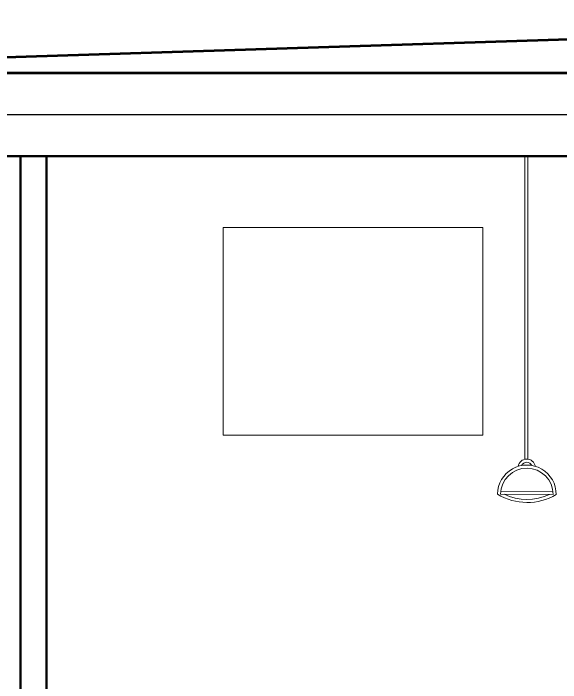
# Model space of a CAD drawing. Header units: metres. Extents: x 29 to 562, y -33 to 369.
# Drawn here: x 453.72 to 458.99, y 115.47 to 121.91 of the extents above; entities that cross this region are included whole.
import ezdxf

# ---------------------------------------------------------------- set-up
doc = ezdxf.new("R2010")
doc.units = ezdxf.units.M
doc.header["$LTSCALE"] = 2
for name, color, linetype, lineweight in [('A-GLAZ', 2, 'Continuous', 18), ('A-ROOF', 226, 'Continuous', 53), ('E-AIR', 160, 'Continuous', 5), ('j pisos', 251, 'Continuous', 9), ('S-BEAM', 1, 'Continuous', 50), ('S-COLS', 1, 'Continuous', 50)]:
    doc.layers.add(name, color=color, linetype=linetype, lineweight=lineweight)
doc.layers.add('S-DECK', color=7, linetype='Continuous')

msp = doc.modelspace()

# ---------------------------------------------------------------- linework, layer by layer
at = {"layer": 'A-GLAZ'}
for p, q in [((458.2436, 119.8495), (455.7436, 119.8495)), ((455.7436, 119.8495), (455.7436, 117.8495)), ((458.2436, 117.8495), (458.2436, 119.8495)), ((455.7436, 117.8495), (458.2436, 117.8495))]:
    msp.add_line(p, q, dxfattribs=at)
at = {"layer": 'A-ROOF'}
for p, q in [((467.0254, 121.911), (448.9254, 121.3381)), ((448.9254, 121.3381), (485.1254, 121.336))]:
    msp.add_line(p, q, dxfattribs=at)
at = {"layer": 'E-AIR'}
for p, q in [((458.6494, 117.6136), (458.6494, 120.536)), ((458.6765, 117.6148), (458.6765, 120.536))]:
    msp.add_line(p, q, dxfattribs=at)
at = {"layer": 'j pisos', "color": 5}
for p, q in [((458.9193, 117.3071), (458.4184, 117.3108)), ((458.9209, 117.2771), (458.4164, 117.2808))]:
    msp.add_line(p, q, dxfattribs=at)
for centre, radius, start, end in [((458.6674, 117.5338), 0.0843, 10.49641, 170.04073), ((458.6674, 117.5338), 0.0543, 25.47034, 155.0668), ((458.6686, 117.2789), 0.2823, 359.50523, 179.66397), ((458.6686, 117.2789), 0.2523, 359.5846, 179.5846), ((458.6721, 117.7508), 0.5502, 238.71615, 300.45305), ((458.6721, 117.7508), 0.5502, 238.71615, 300.45305), ((458.6721, 117.7508), 0.5202, 244.69197, 294.47723), ((458.6721, 117.7508), 0.5202, 244.69197, 294.47723)]:
    msp.add_arc(centre, radius, start, end, dxfattribs=at)
at = {"layer": 'S-BEAM'}
msp.add_line((448.6754, 120.536), (485.3754, 120.536), dxfattribs=at)
at = {"layer": 'S-COLS'}
for p, q in [((453.7934, 109.336), (453.7934, 120.536)), ((453.7934, 120.536), (454.0434, 120.536)), ((454.0434, 120.536), (454.0434, 109.336))]:
    msp.add_line(p, q, dxfattribs=at)
at = {"layer": 'S-DECK'}
msp.add_line((448.5254, 120.936), (485.5254, 120.936), dxfattribs=at)

doc.saveas('drawing.dxf')
